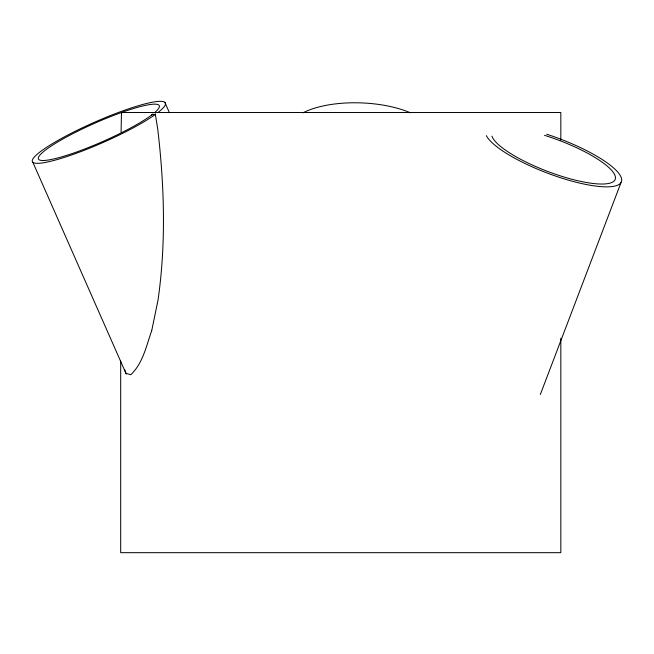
<?xml version="1.0" encoding="UTF-8"?>
<svg xmlns="http://www.w3.org/2000/svg" width="654" height="654" viewBox="0 0 654 654"><rect width="100%" height="100%" fill="white"/><g stroke="black" fill="none" stroke-linecap="round" stroke-linejoin="round"><path stroke-width="0.98" d="M121.08 132.255L121.48 112.521L560.821 112.521L560.821 140.095M151.753 330.507L158.023 300.063C166.141 243.525 164.399 186.088 157.786 129.476L155.35 114.278L151.507 114.924M151.728 330.572C146.333 345.909 142.94 363.248 130.784 374.75L125.895 373.254L124.742 369.78M540.335 394.501L620.981 182.662M164.857 102.335L169.378 112.594M32.872 162.323L126.279 374.121M155.219 112.521L155.333 113.011M560.821 338.216L560.821 552.679L120.688 552.679L120.688 361.114M153.085 113.91A66.021 9.982 -23.8 0 1 49.312 159.846A66.021 9.982 -23.8 0 1 91.936 124.481A66.021 9.982 -23.8 0 1 155.023 112.3M544.504 135.313A66.021 16.546 20.8 0 1 614.923 175.28A66.021 16.546 20.8 0 1 561.165 176.139A66.021 16.546 20.8 0 1 491.914 136.146M546.728 134.225A72.684 18.222 20.8 0 1 621.194 177.43A72.684 18.222 20.8 0 1 563.838 178.771A72.684 18.222 20.8 0 1 486.347 135.631M155.693 114.205A72.684 10.995 -23.8 0 1 41.071 163.091A72.684 10.995 -23.8 0 1 97.405 120.965A72.684 10.995 -23.8 0 1 158.047 112.447M302.99 112.807A72.684 30.247 2.4 0 1 410.426 112.774"/></g></svg>
